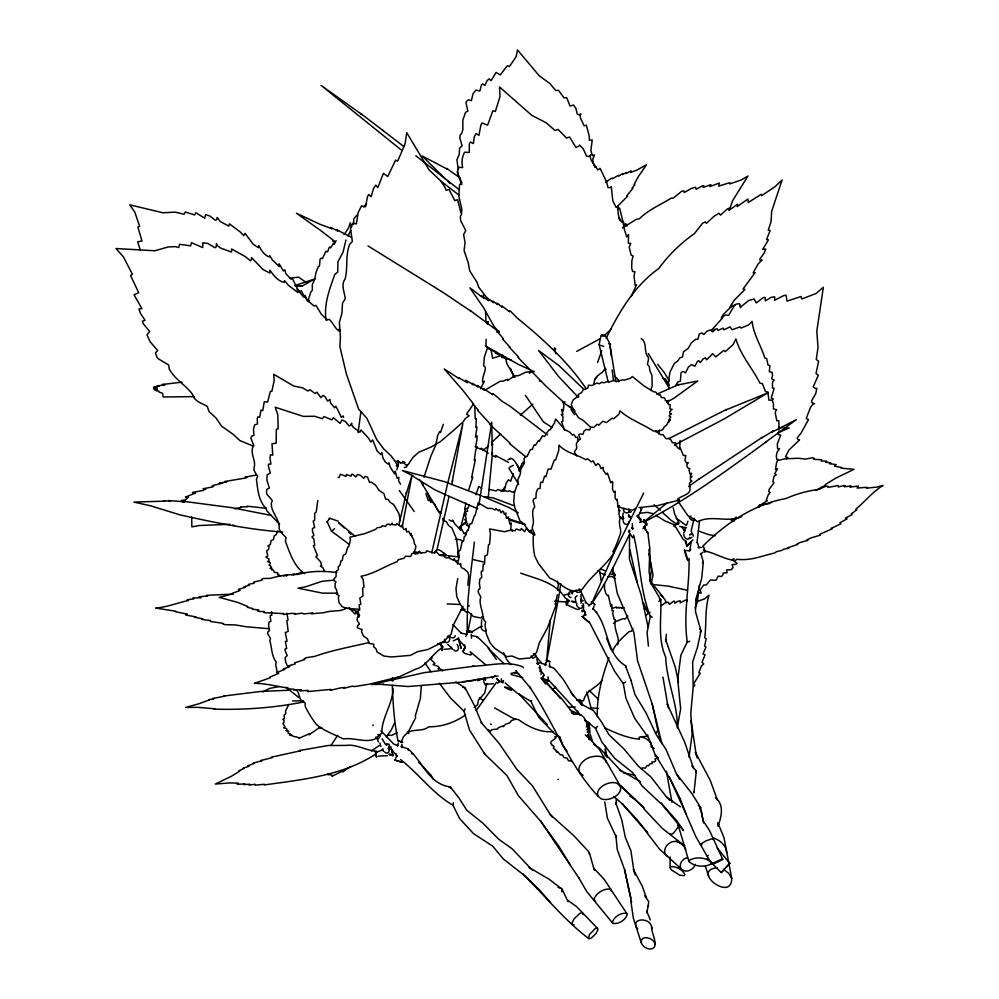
<?xml version="1.0" encoding="UTF-8"?>
<svg xmlns="http://www.w3.org/2000/svg" width="999" height="999" viewBox="0 0 999 999"><rect width="100%" height="100%" fill="white"/><g stroke="black" fill="none" stroke-linecap="round" stroke-linejoin="round"><path stroke-width="1.5" d="M670.129 867.731L670.991 866.545C676.373 866.408 682.517 869.617 684.914 874.512L684.065 875.698L679.695 875.161L671.253 869.817L670.129 867.731L670.142 856.955M629.507 535.302L629.432 559.215L641.046 594.48L648.151 627.285M689.06 558.404C689.685 586.338 683.004 614.235 687.312 642.107L689.735 641.308M384.478 751.872C389.235 756.68 390.721 747.04 388.923 744.093L386.288 744.779L387.2 744.38L385.214 744.03L382.105 738.81M618.693 381.73L618.556 379.932L614.622 376.261M399.538 521.953L406.481 492.495L406.368 493.281L412.038 475.224L402.135 527.172M605.257 755.893L605.357 748.676L607.042 757.542M503.533 680.594L502.909 682.929L501.161 678.908M685.164 528.334L685.239 530.382L683.616 533.004M349.001 544.243L331.343 531.031L327.123 521.615M461.513 633.428L452.884 624.612M477.697 637.737L477.397 636.825L471.578 635.451M560.364 737.262L554.807 733.94L538.523 717.032L530.556 700.661M670.217 833.753C672.077 836.675 676.673 828.583 678.371 826.822M360.826 412.088L358.117 432.567M376.798 752.347L376.486 751.123C366.508 750.873 356.006 743.805 346.466 745.416L329.533 745.529M540.834 821.415L518.444 795.753L506.943 775.561L484.802 754.108L469.493 730.019L464.023 711.276L465.134 708.753M465.409 689.547L464.96 687.724L455.781 682.005M589.348 854.12L588.773 851.785L573.95 835.826L550.349 814.672L552.322 817.095M594.293 870.141L589.398 852.759M611.263 891.37L610.764 889.297C604.095 887.849 595.354 893.368 593.856 900.037L595.516 901.36M695.978 599.138L695.479 611.675L700.998 630.943L697.464 647.327L692.619 661.95L693.219 686.663L690.784 713.473L692.107 734.452L689.023 757.205M458.017 172.028L457.867 174.95L461.85 184.503M490.072 348.614L488.661 348.688L496.903 352.884L495.304 353.122L495.979 353.484L504.757 357.105L501.635 357.305L511.201 359.927M457.879 556.555L457.942 549.562L456.443 538.673L451.898 527.959L448.514 525.424L446.241 521.466L443.768 521.116L443.319 518.506M488.174 498.301L492.482 452.722L491.995 454.832L492.544 443.781L492.17 445.517L491.733 422.152L478.921 505.082M693.468 521.316L691.146 530.968L692.282 533.653M353.484 224.45L353.846 218.769L356.943 215.097M392.207 680.931L392.42 677.559M510.826 529.32L511.138 522.939L509.965 524.175L508.329 517.02L507.455 518.281L505.731 515.384L505.869 512.962L504.333 514.485L503.633 511.875L502.547 510.976L501.161 512.937L499.575 509.552L498.476 510.764L496.003 508.766L494.892 509.989L492.295 508.466L487.699 508.404L478.146 502.759L475.224 515.297L474.4 515.571L471.703 523.601L469.917 523.876L468.069 530.494L467.207 530.269L465.634 535.651L464.21 536.775L463.686 540.809L462.05 541.845L460.464 549.55L458.454 552.035L459.278 556.793L457.417 563.911M512.375 531.181L512.437 530.307L512.025 530.919M616.42 798.601L615.996 804.145L615.846 802.959L621.615 819.405L625.337 837.349L630.906 850.773L633.841 870.479M665.821 641.433L666.37 634.203M623.289 516.658L623.601 518.768L622.652 516.083L623.301 513.049M288.773 704.507L285.452 711.201L285.864 713.748L284.116 715.122L284.453 717.944L282.804 719.592L283.928 719.829L284.041 722.464L282.929 723.338L284.915 726.598L283.629 727.834L286.538 728.546L286.975 729.894L285.914 730.719L288.574 731.193L287.924 732.879L290.597 734.215L289.41 734.902C292.957 733.828 289.51 736.787 292.158 735.264C293.631 737.512 296.591 736.288 297.615 737.362L299.375 737.874L298.801 738.386L309.865 733.516L309.066 734.789L320.03 727.185M557.579 590.172C558.566 583.241 558.753 585.227 557.267 581.068M700.774 553.496L703.346 561.863L701.71 578.146L695.866 599.575M697.002 542.807L699.575 520.529M421.303 685.814L420.392 698.326L415.347 715.846L415.596 717.856L408.404 731.668L403.384 736.85L401.099 742.344M691.882 765.833L696.303 771.116L693.943 792.969L694.055 791.932M688.96 861.513L689.073 860.514C695.404 856.368 706.231 857.292 711.663 862.574L711.563 863.573C705.232 867.719 694.392 866.795 688.96 861.513L677.759 823.626M696.153 772.439L696.303 771.116M481.381 624.625L481.68 619.917M585.302 721.203L585.426 720.117M699.3 585.414L697.352 602.285L695.054 608.054M474.338 542.095C471.078 572.34 466.083 602.784 467.445 633.216L467.257 631.593A4.933 1.461 16.7 0 1 466.695 630.569L468.356 630.169L471.64 631.555A4.933 1.461 16.7 0 1 472.215 632.592L467.782 631.967L471.491 613.998M550.337 619.855L546.465 662.499L559.29 593.643M649.874 581.53L651.336 570.454L648.9 549.375M379.895 743.069L380.881 746.528M601.748 350.562L597.602 362.5M559.502 592.27L560.801 583.803M689.735 551.048L691.071 542.507M680.132 440.472L679.632 449.138M487.724 324.475L488.224 321.591L486.8 323.351M399.525 521.953L398.876 525.112M677.534 726.198L680.656 708.828L677.734 679.57L680.856 655.219L687.449 641.595M422.515 485.352L423.002 482.642M611.513 328.958L604.745 335.077C597.827 333.803 604.258 338.074 605.069 335.289M576.086 589.909C575.511 594.929 584.278 591.52 578.995 588.96M581.406 601.635L580.918 594.617M637.837 516.783L636.813 515.896M647.739 533.116L644.005 526.398M652.197 617.357L650.399 615.784L647.077 632.629L648.438 646.153M585.551 612.1L585.102 614.435L583.528 615.784M779.008 430.831L778.233 434.59L780.719 435.114L777.309 443.981L777.584 448.826L779.507 448.676L777.047 452.272L776.273 456.243L776.897 459.403L778.184 459.565L776.573 462.612L775.499 469.58L777.497 468.818L774.662 473.813L776.31 474.725L774.075 476.261L772.839 481.63L773.95 482.854L769.255 489.16L768.681 491.608L770.192 492.47L768.169 494.992L766.158 500.574L767.257 500.699L758.353 506.443L758.94 507.305M431.718 552.872L447.627 483.416L462.887 423.551L451.673 484.677M557.38 594.655L555.207 604.432L556.58 603.733L547.514 627.772L539.435 642.682L536.488 652.634L530.144 657.966L519.13 659.04L511.875 655.968L506.893 656.668L494.642 648.139L489.947 642.707L486.301 633.803L485.014 625.049L485.626 622.065L482.892 618.556C483.603 611.276 478.296 604.283 480.781 597.04L478.134 591.982L478.596 589.722L480.107 588.411L479.333 583.129L479.857 579.12L481.78 577.335L481.206 572.589L481.506 571.166L482.829 570.791L483.279 564.123L484.54 564.048L484.977 555.894L487.362 554.907L488.523 544.83L489.585 544.193L490.447 534.003L489.61 528.946L504.62 531.718L510.988 530.057L515.059 530.794L516.221 528.983L520.267 530.307L521.391 528.533L524.662 531.743L525.961 528.995L527.747 529.607L529.545 532.292L531.193 529.994L531.768 532.779L534.29 534.877M651.136 584.153L653.034 574.987L648.95 553.533M599.2 344.156L601.086 335.339M555.107 687.949L555.282 686.363M646.952 912.599L648.763 901.71L644.63 895.653M448.888 497.215L437.075 549.325M593.156 609.527L593.881 606.356M345.916 240.022L343.119 251.998L337.962 261.713L337.712 271.928L334.765 274.563C329.508 289.161 323.726 304.258 326.024 320.192M629.008 521.503C628.895 526.398 622.976 524.662 623.151 520.604M718.056 826.223C721.253 816.845 724.675 805.069 715.471 797.864M317.832 500.412L316.208 512.1L314.697 513.249L314.685 520.067L313.199 521.178L314.66 527.447L312.475 528.483L312.487 531.505L313.923 535.289L311.963 537.025L313.736 538.923L314.772 545.042L313.386 545.679L317.457 555.469L315.921 556.718L320.579 561.888L321.678 565.471L320.329 566.046L322.939 567.757L324.65 571.59M393.007 688.835C392.545 704.545 381.668 717.682 381.755 733.141L374.825 739.148C364.173 742.981 354.033 737.287 343.444 738.935C334.253 734.427 324.812 731.256 316.833 724.912C312.05 719.005 308.441 713.074 305.182 706.318L305.145 703.109L300.487 699.5L298.064 692.182L296.291 689.697M586.338 726.935L588.636 722.277M407.505 464.572L407.23 465.659A3.422 2.672 84.3 0 1 405.257 467.445L404.358 467.42M566.57 601.073C564.885 609.889 569.855 602.459 566.957 600.212M703.346 561.863L702.522 562.999M465.909 502.984L464.747 509.44L465.347 509.178L460.227 529.782M580.931 603.259L581.505 601.098L580.756 599.475L582.23 600.586L581.168 600.461M295.754 574.437L302.56 572.077M455.282 635.664C454.857 639.16 450.162 638.086 449.213 635.451M452.647 480.457L452.322 481.418M617.569 644.73C620.529 637.237 612.999 629.795 615.396 619.855L614.173 619.33L612.699 613.473L613.461 610.726L612.037 610.801L611.725 604.395L610.789 606.268L608.279 595.129L607.392 595.716L605.681 593.044L604.495 588.798L604.532 583.953L603.384 585.202M576.76 603.334L576.61 604.657A10.002 5.919 2.8 0 0 577.784 606.917C578.858 608.728 582.817 609.178 582.33 606.281A10.002 5.919 2.8 0 0 582.105 605.506M561.8 891.895L561.763 888.586L557.979 887.349M468.968 504.832L468.331 507.917L466.783 508.279L467.632 511.263L465.409 511.525L466.196 514.747L464.123 515.347L465.684 516.383L466.146 519.255L464.722 519.418L467.819 524.25L466.196 524.662L469.105 526.698M491.645 676.885L492.332 678.046L495.017 675.649M658.491 433.778L659.627 429.982M486.413 630.169C485.014 633.254 478.983 628.021 482.017 626.336M686.912 524.4L687.911 521.216M396.778 469.767L398.389 464.585L397.764 460.676M467.969 585.314C467.52 580.107 471.078 572.614 465.334 570.229C464.935 567.657 460.015 569.88 460.726 563.598L459.54 564.385L456.955 562.574L457.005 560.451L455.781 561.75L454.07 558.628L453.671 560.439L450.087 558.553L449.001 556.755L448.351 557.829L446.253 557.929L444.28 556.718L443.231 554.12L442.507 555.781L439.572 555.344L435.876 551.198L434.515 553.246L426.685 550.824L425.899 552.559L420.754 552.772L419.393 551.186L417.545 553.821L414.498 553.046L411.875 553.733L410.601 556.455L405.382 556.231L404.17 558.179L398.226 559.765L396.978 561.763C384.865 566.146 374.076 573.863 360.989 576.261L363.161 579.295L363.961 587L362.6 588.111L362.974 595.916L359.827 598.089L360.826 604.095L359.078 604.932L359.777 609.902L357.992 610.988L357.854 612.175L359.603 615.147L357.255 617.607L357.33 620.754L359.453 623.988L357.592 625.836L357.392 627.722L362.1 629.632L361.476 631.668L363.424 635.951L367.482 638.836L369.318 643.456L373.838 644.23L373.564 646.703L375.986 648.788L377.11 652.06L383.978 656.068L391.608 656.967L410.464 655.356L417.282 651.773L428.047 649.425L443.269 641.833L451.086 634.153L453.246 625.312L463.012 606.256M423.988 477.222L430.869 456.143L435.739 445.167L437.687 435.452L439.61 431.655L440.459 432.629L443.319 424.3M468.793 489.697L472.714 477.222L471.603 477.447L475.362 459.577L474.313 460.464L475.499 451.136L476.985 446.466L475.924 447.327L475.574 446.578L476.923 439.835L477.11 435.851L475.487 437.162L476.998 427.135L475.924 427.485L476.323 418.531L475.224 418.868L474.687 405.469M414.285 553.384C413.224 551.535 417.907 546.503 414.922 544.467C413.561 542.994 414.66 539.123 411.925 537.075C413.499 533.866 410.189 537.824 411.263 533.441L410.527 534.902L408.691 531.268L406.705 531.93L405.906 528.384L405.02 529.682L403.359 528.971L402.235 525.074L400.861 526.623L396.765 523.676L395.816 525.037L392.632 524.6L392.245 523.114L390.409 525.099L388.761 524.088L386.975 524.35L385.464 526.485L382.367 525.674L381.094 527.16L377.048 527.784L375.749 529.308L365.035 533.553L349.937 537.175L350.424 539.972L348.801 546.515L347.677 547.277L345.766 553.858L343.269 555.294L342.232 560.451L340.934 560.938L340.01 565.172L338.211 566.845L338.461 569.542L336.363 571.328L335.964 576.923L334.328 578.246L333.678 580.481L336.026 581.955L335.09 583.578L335.102 587.4L336.775 590.284L336.626 594.38L339.161 595.554L338.311 597.589L338.998 602.497L342.083 606.655L346.466 608.304L358.341 609.19M475.911 494.755L478.721 486.538L481.643 488.274M518.918 470.904L522.027 463.573L523.089 462.262L524.188 463.486M483.928 678.883C482.642 680.656 486.101 688.423 486.276 683.503M397.302 746.141L398.376 743.069M486.913 683.478L484.677 693.106L478.459 700.124L477.534 704.782L474.175 707.417M685.714 540.484L686.788 546.153L692.956 539.797M650.849 389.598L652.185 385.926L651.897 375.199L649.924 370.916L649.325 366.508L647.402 364.41L648.588 359.128L648.051 356.868C643.868 352.247 646.84 344.98 642.956 339.96L641.208 338.649M623.975 508.216C621.328 513.561 631.568 515.084 628.821 508.966M622.639 516.583L622.389 519.33M465.896 636.45L467.145 633.104M608.94 657.829C602.072 676.773 596.69 696.428 597.327 716.67M591.483 603.983L614.16 552.547L643.693 493.019M695.179 864.297C693.793 869.879 685.726 873.526 681.355 869.055L659.602 849.187L646.028 831.555M463.324 650.936L464.735 647.315M544.954 665.209L546.116 662.287M729.495 209.665L732.604 200.699L747.976 176.011L741.246 179.957L729.707 183.966L729.794 182.655L718.631 186.151L719.355 182.992L709.914 186.588L710.851 184.678L703.209 187.487L703.808 185.627L702.347 185.926L696.178 189.31L695.579 187.263L691.183 188.561L684.228 192.545L683.878 190.884L681.53 191.346L673.338 198.114L671.278 198.089C660.451 204.845 648.488 209.778 639.41 218.769L636.326 219.368L622.439 227.859M457.767 578.471L455.994 588.286L456.743 596.44L459.902 603.671L465.472 611.738L468.943 612.275L473.226 616.42L480.844 618.019L483.591 616.87M667.644 402.859L668.718 400.299M612.3 651.573C615.846 643.294 622.777 637.437 629.22 631.505L631.643 631.156L632.929 628.721M308.192 300.025L310.901 291.933L312.362 290.284L312.3 284.74L314.76 279.096L315.971 272.402L318.231 266.895L319.48 265.984L320.055 259.34L321.166 258.079L322.452 258.654L325.886 251.236L327.585 251.86L329.108 247.615L329.807 246.828L330.644 247.914L333.429 243.244L334.116 244.493L336.089 240.597M395.554 758.503L396.541 756.405L396.216 753.845M453.434 802.684L452.797 804.919L459.59 818.543L473.514 833.628L492.682 846.153L503.396 859.053L523.026 874.4M394.443 723.189L391.421 729.707L386.363 737.025M641.995 508.528L637.824 517.182M347.952 235.951L350.661 230.519M612.1 569.605L629.894 533.666M464.036 649.762L465.134 647.589M463.823 650.037L464.985 648.064L464.61 644.917M542.832 677.272L543.881 675.262M564.922 401.673L564.348 402.772L563.111 402.185L563.886 405.319L563.224 411.051L561.563 409.403L562.999 414.647L561.251 414.423L562.949 416.758L562.824 421.416L561.5 421.715L564.41 430.107M542.794 677.122L543.843 675.149M330.869 745.504L337.724 735.314M390.946 746.902L393.019 755.906L391.508 749.799M480.569 388.711L484.34 381.293L482.942 382.48C480.819 377.684 488.536 367.407 483.641 365.734L484.365 357.13L487.612 347.49L485.989 346.216L486.126 339.235M606.131 338.324C619.005 312.113 634.527 285.639 658.653 268.631C668.418 255.257 680.981 242.932 694.48 233.566L702.459 223.301L705.294 221.853L706.368 223.389L713.823 216.458L718.98 213.287L720.529 215.11L727.16 209.116L728.945 208.204L728.87 210.327L737.637 204.283L737.162 206.606L747.939 199.013L748.201 202.522L761.238 194.305L761.613 195.667L774.924 186.788L782.092 179.982L771.665 211.338L771.053 221.703L768.243 230.195L770.154 230.519L766.558 239.585L768.456 239.872L762.674 249.4L765.783 249.026L764.16 253.059L759.74 259.253L760.064 260.252L762.1 259.99L758.104 263.961L753.109 272.939L755.107 272.665L743.056 288.986L744.967 289.423L734.415 300.037L730.656 305.694L732.604 305.382L723.288 314.46L721.266 318.119L722.352 318.219L711.513 330.132L714.035 329.096L712.162 330.819M612.062 569.73L603.521 585.614L593.219 601.485M596.066 611.788L596.815 611.962M772.652 399.925L773.238 398.876L771.24 397.964L774.15 388.286L772.427 387.937L772.502 382.142L774.2 380.095L771.628 378.821L772.589 375.1L772.04 372.315L769.342 371.728L769.879 365.709L767.969 364.935L766.708 358.653L764.759 357.842C761.026 345.592 753.521 334.665 752.11 321.378L748.9 324.787L741.046 328.097L739.997 326.898L732.067 329.757L730.032 326.86L723.888 329.857L723.139 328.122L718.069 330.469L717.057 328.771L715.871 328.996L712.749 331.918L710.389 330.007L707.192 331.056L703.796 334.49L702.022 332.954L699.325 333.916L697.926 339.273L695.891 339.185L691.433 342.744L688.286 348.264L683.491 351.798L682.454 357.192L679.957 357.654L677.709 361.051L674.313 363.361L669.867 372.427L668.518 381.406L668.855 388.873M501.785 491.321L504.62 487.337M277.984 530.831L275.861 534.989L274.013 536.026L273.564 539.497L271.016 540.646L270.392 544.443L267.857 545.978L269.081 546.715L268.519 549.363L266.646 550.911L267.782 555.894L265.821 557.03L268.981 559.04L268.993 560.963L267.457 561.638L269.593 562.05L270.404 563.249L269.031 565.209L270.467 565.746L271.666 567.944L270.042 568.406C274.6 568.344 269.43 570.879 273.127 569.905C274.987 572.04 272.702 572.664 276.698 572.514C280.17 573.026 275.05 575.199 278.746 574.675L280.457 576.361M631.293 296.416L636.538 284.777L635.202 285.364L634.053 276.411L634.815 271.603L632.529 271.466L631.668 267.744L631.868 260.677L633.166 255.981L631.106 255.095L629.208 246.953L630.831 243.344L628.346 243.244L628.521 234.515L626.685 236.925L623.588 226.736L623.551 221.491L621.965 222.165C617.869 217.607 617.557 211.588 618.306 205.831L616.183 207.355L612.837 200.961L611.263 186.613L610.002 187.675L608.079 187.6L606.618 181.98L600.087 168.344L597.827 169.892L591.258 160.389L590.034 156.231L590.734 154.995L588.411 156.543L586.5 156.081L583.266 148.876L579.482 145.03L578.771 146.304L575.899 147.39L569.567 136.988L566.633 138.074L558.054 129.458L555.032 130.532L546.278 122.84L531.818 115.372L499.537 86.963L500.012 96.428L495.367 111.463L492.857 110.789L487.612 125.187L482.105 122.977L480.869 125.15L478.933 135.414L476.136 133.516L474.288 136.788L473.376 143.544L470.342 142.045L469.318 143.856L469.318 152.435L464.572 152.235C461.863 157.005 461.501 162.375 462.649 167.62L458.978 167.295L457.18 172.178L461.813 182.58L459.528 184.94L458.828 196.191L461.775 209.003L461.513 214.298L460.327 216.408L460.664 220.629L465.759 230.644L463.598 234.465L465.072 242.732L464.085 250.649L468.294 262.912L469.717 270.816L477.11 282.48L478.571 287.025L488.986 300.524M647.764 734.939L647.777 736.138L639.098 737.212L639.535 739.16C628.021 738.373 615.746 733.091 605.019 727.996M641.358 768.98L642.32 767.894L645.579 768.094L646.94 765.596L648.626 765.846L649.837 763.81L652.172 763.598L651.835 761.95L654.582 761.812L655.644 760.639L655.107 758.79L658.079 758.079M675.611 385.564L678.009 381.793L680.294 381.218L681.118 372.502L683.141 371.391L685.539 372.839L688.386 367.095L691.658 364.598L694.817 366.346L697.489 361.376L698.763 360.676L700.349 362.6L703.084 358.991L705.369 357.742L706.68 359.802L712.712 353.696L715.771 356.868L723.838 350.349L725.336 351.598L733.191 344.505L735.826 338.848C740.771 355.544 752.459 368.231 759.977 383.241L762.362 383.653L765.509 391.596L767.844 391.995L768.905 400.199L772.077 400.075L773.451 403.596L773.401 408.891L776.623 409.715L775.761 410.189L775.299 413.024L776.797 420.791L778.82 420.679L778.983 429.383M473.626 403.846L466.533 414.148L469.143 415.796L465.309 418.456L463.211 421.74L452.422 431.381L440.459 441.546L431.643 446.79L418.756 452.272L413.012 457.317L408.154 464.647L405.032 464.735M496.515 682.329L476.111 710.614M373.251 724.949L372.777 725.574M647.664 906.855L648.651 905.406M541.021 674.375L541.183 670.566L539.735 665.684M539.885 671.515L540.347 669.655L538.998 667.494M466.558 521.053L464.71 523.901L464.485 522.814L462.512 525.449L461.738 524.825L460.489 527.484L459.652 526.585M520.267 470.991C518.768 468.743 513.686 455.956 509.865 458.941M585.901 602.335L585.127 602.946M625.686 666.683L625.923 666.008C604.495 653.458 609.465 624.125 592.782 608.528M679.545 779.32L676.448 773.925L692.045 793.743L700.586 807.454L699.4 809.028M713.024 839.522L713.386 839.048A16.434 1.773 -25.2 0 0 711.862 838.798L705.731 840.983L700.411 844.392A16.434 1.773 -25.2 0 0 701.935 844.642M286.551 575.998L287.15 575.237L283.429 575.923M513.349 473.538L510.639 481.218L508.391 479.707L506.118 483.404L504.195 490.971L502.485 489.672L501.073 491.433M642.969 528.658L645.104 525.986M686.226 543.868L685.202 540.971L683.054 539.16L676.073 527.559L674.1 526.098L677.509 522.639M601.947 680.444C596.503 687.986 585.501 690.534 583.641 700.599L579.52 701.148M693.943 686.4L694.917 685.239L693.506 684.065L700.212 673.214L698.825 672.689L701.36 666.071L703.733 663.86L701.985 662.212L705.107 654.82L702.959 653.945L705.981 647.115L704.62 646.091L706.143 638.836L704.757 637.762C706.568 623.663 704.732 609.253 708.953 595.192L704.645 598.863L697.24 601.448M398.027 740.734L399.225 741.508M363.786 206.918L366.546 203.771M293.918 574.912L294.493 574.25L291.583 574.775M661.563 605.556L664.797 603.071L668.081 602.085L669.38 604.432L673.401 601.323L674.55 601.161L674.737 603.159L678.171 601.148L680.257 600.849L680.182 602.884L685.564 600.087L686.95 599.887L687.387 601.348M588.873 606.006L590.821 603.846M334.565 528.671L331.581 531.206M627.784 616.071L625.049 619.068L623.014 618.681L615.908 621.528L613.523 623.501M446.191 555.481C444.068 553.646 438.636 547.215 436.026 550.686M593.169 710.214L601.548 722.015L608.965 734.702L623.776 748.763L638.373 766.196L650.948 776.985L666.42 796.915M707.205 858.678L721.266 872.577L724.774 868.768M717.145 847.964L729.832 863.336L726.323 867.132M435.015 551.76L434.59 552.222L436.213 550.461M597.564 726.323L595.629 728.396M707.304 856.343L708.279 855.294M540.884 663.086L546.453 664.959M593.006 710.389L580.869 703.908L570.953 692.707M721.315 872.514L729.832 863.336M623.638 225.587L625.711 223.451L626.947 226.161M575.012 590.696L571.665 592.819M693.343 536.101L692.594 533.878M690.134 542.644L690.933 541.82M689.597 543.319L687.037 545.916M676.635 523.451L674.163 526.036M691.995 537.3L689.597 538.611M736.213 517.082L732.916 520.304L734.452 520.679L732.667 521.378M658.378 729.932L655.444 733.316M329.046 518.843L329.82 518.281L338.162 521.153M379.383 745.466L371.341 750.961M583.591 616.008L584.627 614.71L585.776 614.847L583.678 609.577M786.313 458.803L787.774 457.492L785.514 456.705L788.935 450.025L799.562 439.897L798.101 439.523L797.19 437.912L800.948 433.254L808.541 419.518L806.193 418.631L810.489 407.405L813.186 403.846L814.522 403.658L812.137 402.709L811.55 400.874L815.684 393.781L816.857 388.336L815.496 388.524L813.211 386.863L818.331 375.274L816.021 373.539L818.606 361.238L816.245 359.44L818.019 347.54L816.795 331.144L823.363 287.275L816.058 293.506L801.797 298.976L801.086 296.516L787.037 301.086L786.063 295.229L783.716 295.567L774.6 300.312L774.725 296.853L771.203 297.365L765.371 300.786L765.059 297.377L763.099 297.665L756.293 302.947L754.095 298.951L748.513 300.624L740.908 306.868L739.335 303.659L736.213 304.108L734.565 305.207L728.596 315.409L725.586 314.997L722.102 317.382M576.71 351.398L600.387 338.599M520.342 415.122L532.817 404.17M491.471 442.744L500.699 433.878M631.468 511.8L628.508 512.437M698.763 479.233L688.561 486.588M667.17 502.747L643.581 522.265C686.713 500.287 728.084 469.48 765.883 442.145L765.147 442.482L796.465 419.58L771.365 432.467L773.238 430.956L761.126 438.274L762.349 437.287L698.626 479.37M465.571 714.872C454.982 722.452 441.82 726.997 428.783 726.773C422.602 731.88 414.36 728.696 407.542 732.517M690.809 549.338L688.86 550.824L686.4 550.474M608.204 576.598L607.604 577.047L611.663 576.423L615.309 578.546M482.517 450.537L488.324 446.278M531.868 700.686L530.769 701.323L517.032 692.994L505.169 682.891M484.527 390.359L500.324 381.206L503.009 381.181L507.205 379.333L507.567 380.519L514.485 375.924L518.618 375.612L525.486 372.29L529.695 371.728L529.395 373.151L532.479 371.216M350.337 766.683L342.632 771.927L343.806 770.529L331.968 776.211L332.679 775.636L331.231 775.162C331.755 773.9 326.71 775.686 327.709 773.788M700.237 554.27L702.971 552.347M497.677 683.191L499.325 681.842M472.24 631.668L481.805 625.886M645.779 615.297L650.162 612.3M700.099 632.167L700.998 630.943L699.837 628.771M777.971 432.804L789.11 427.959L783.491 428.034M509.59 467.27L513.311 465.334M729.819 306.943L734.989 305.07M666.97 402.098L674.263 398.014L697.752 380.994L678.446 384.84L678.895 384.39L656.93 394.205M636.163 508.279L632.542 510.114L630.044 509.902L621.84 508.079L618.706 506.268M617.607 209.266L619.642 208.092L624 226.286M302.21 285.989L315.097 278.783L295.067 285.539L302.21 285.989L294.742 285.527M640.908 509.727L640.746 508.728M587.1 732.13L589.073 731.393M625.511 681.992L623.314 683.541L625.961 698.313L634.677 718.306L648.801 738.199L655.107 754.582L668.955 777.197M386.138 744.867L387.4 744.193M668.581 438.761L726.535 409.428L725.724 409.99L767.819 392.882L724.737 418.606L674.4 445.129M377.135 751.847L382.23 750.174M447.177 603.896L460.015 604.482M496.578 331.98L498.863 330.994M514.36 491.358L512.499 492.282L509.69 490.796L507.942 491.496L503.521 490.272L503.009 491.121L497.639 489.547L496.128 490.959L489.26 489.435M458.429 638.523L453.221 640.883M397.24 732.717L391.683 735.364L387.749 735.177M346.69 608.104C339.41 612.412 332.567 609.752 323.988 612.699L311.538 613.773L312.774 613.074L303.846 613.886L301.748 613.174L294.63 614.21L295.342 613.536L291.508 613.374L283.291 614.46L283.629 613.586L264.011 612.687L264.335 611.538L260.04 611.488L257.605 610.951L258.691 609.84L252.372 609.353L252.784 608.528L247.327 607.317L247.727 606.468L237.55 602.347L219.268 597.365L232.817 593.831L232.268 593.294L240.035 590.534L238.399 589.41L245.205 587.362L243.943 586.875L249.413 585.164L248.351 584.577L249.313 584.14L254.146 583.266L253.709 582.13L262.262 580.082L261.825 579.208L263.349 578.508L270.654 578.334C279.345 575.674 288.911 574.35 298.077 574.375C310.502 570.779 323.951 570.854 336.775 572.514M557.617 735.726L554.745 736.987C559.765 737.761 546.478 741.608 552.01 744.542C550.961 746.241 554.994 744.829 553.871 747.477L553.296 748.426L555.931 750.012C553.946 751.473 557.917 749.949 556.805 752.372L557.767 751.835L560.164 754.67L562.749 755.119L563.798 757.479L567.132 758.191L568.593 760.888L570.392 760.576L571.453 761.6M734.028 558.716L731.955 559.627L737.137 563.361L735.726 564.41L732.105 564.547L733.016 567.694L731.206 569.68L726.56 569.917L727.122 572.714L723.164 573.076L722.714 575.337L721.116 576.523L718.256 576.086L715.958 580.332L710.426 579.982L706.218 585.002L703.721 584.952L700.149 590.134L701.223 593.181L698.189 592.544M656.243 755.344L655.019 755.881L658.091 757.704M182.929 502.26L185.315 501.223L181.331 500.549L185.389 499.75L188.424 497.265L185.502 497.027L195.554 493.019L192.407 492.532L203.097 490.397L205.919 488.923L203.109 488.711L212.687 486.925L213.911 485.914L212.188 485.701L222.64 483.116L219.318 483.066L226.636 481.98L224.9 481.493L244.418 478.196L246.853 477.559L245.304 477.097L256.468 475.024M462.412 681.768C465.584 681.393 471.553 681.231 475.624 679.932M484.952 677.971L477.984 680.631L478.883 679.308L477.047 679.607M658.89 601.435L660.801 599.837L651.348 583.953L649.063 571.69L649.874 548.876L647.839 532.554L646.553 531.431M537.05 663.573L539.435 662.936M515.459 719.243L511.426 720.579L509.777 722.801L505.344 724.375L503.271 726.71L502.572 726.011L498.476 727.634L497.452 729.045L491.87 729.632L490.322 731.418L488.399 729.657M771.565 502.41L769.218 503.159M569.929 593.893L564.485 594.967M461.138 633.154L467.22 634.427M476.773 637.037L477.397 636.825M586.813 729.745L588.911 726.922L589.535 722.652M687.449 857.629C682.654 858.541 678.034 864.497 681.355 869.055M502.697 355.07L492.632 358.266L490.934 349.5M234.515 508.803L241.221 507.392L240.759 506.943L247.477 506.793L247.003 506.181L265.846 508.241L266.87 510.889L279.595 524.213M815.846 489.997L820.391 488.623L820.079 487.824L825.549 485.452L825.236 484.627L835.626 478.221L854.058 469.305L841.108 468.194L841.707 467.507L834.365 466.083L836.076 464.56L829.595 463.711L830.893 462.937L825.686 462.187L826.785 461.363L825.886 461.076L821.228 461.088L821.765 459.79L813.573 459.278L814.085 458.266L812.662 457.817L805.506 459.078L798.376 458.266L784.914 458.816L778.995 460.227L777.122 459.64M552.347 688.91L555.731 687.886M537.599 663.623L538.586 663.336L537.1 662.924L538.336 664.372L536.775 659.04M639.597 522.427L642.694 521.54M408.903 733.091L408.266 733.516M262.749 691.882L269.817 688.386L278.971 686.575M450.162 648.826L443.893 649.325M493.406 683.728L487.512 684.115M498.014 675.986L461.663 682.167L407.967 686.513L382.754 684.527L383.579 684.24L371.616 684.527L424.25 672.639L473.688 666.283L472.777 666.158C490.022 665.834 506.468 660.389 522.727 666.808L523.264 667.757M631.793 528.334L632.954 528.434M639.01 507.579L657.542 505.606L679.557 500.037L677.422 499.35C682.042 495.217 691.52 494.517 689.834 487.987C691.658 486.301 686.575 483.953 691.97 481.006L690.621 480.507L690.371 477.572L692.007 476.523L690.272 476.248L691.57 473.326L689.947 473.951L689.123 470.217L689.809 468.444L688.586 468.519L687.2 466.945L686.887 464.797L688.199 462.649L686.488 462.962L684.977 460.477L685.801 455.482L683.403 455.507L680.331 448.226L678.521 448.526L675.149 444.68L675.499 442.807L672.352 442.757L671.028 440.01L668.868 438.349L666.008 438.786L662.924 434.652L660.689 434.727L655.769 430.981L653.471 431.044C642.569 424.001 629.982 419.705 619.992 410.889L619.055 414.123L613.723 418.731L612.037 418.256L606.356 422.589L602.747 421.303L598.826 425.174L597.102 424.263L593.781 427.372L590.859 427.072L589.697 429.957L586.363 429.42L584.028 431.106L582.917 434.415L580.357 433.941L578.796 434.765L580.307 439.373L578.371 439.947L576.348 443.656L576.71 448.264L574.35 452.072L576.598 455.956M655.918 431.93L655.806 431.481C659.989 430.182 662.849 431.156 663.548 428.072C663.935 426.348 667.707 425.412 667.856 422.265C671.415 421.853 666.221 421.391 670.441 420.005L668.831 420.167L670.741 417.045L669.068 415.909L671.503 413.598L669.929 413.574L669.555 412L672.102 409.278L670.054 409.003L670.117 404.558L668.468 404.508L667.007 401.948L667.994 400.936L665.322 400.549L665.209 398.838L663.985 397.652L661.375 397.565L660.264 394.88L658.329 394.667L655.506 391.983L653.533 391.758L643.955 385.914L632.379 376.523L630.381 378.234L624.125 380.219L622.864 379.757L616.42 381.543L613.811 380.394L609.028 382.13L607.892 381.406L603.908 382.779L601.523 382.28L599.462 383.766L596.815 383.079L592.032 385.502L588.374 385.214L587.961 387.987L583.004 389.947L581.605 392.595L578.184 394.468L578.683 396.915L576.535 397.277L572.939 400.174L571.303 404.458L573.364 410.04L578.521 417.719L583.229 420.429L590.446 427.097M510.889 673.513L516.346 672.252M624.238 607.717L621.64 608.428L621.84 607.579L619.23 608.066L618.793 607.18L616.77 608.141L616.408 607.042L612.587 608.316L611.513 607.404M605.406 182.567L610.926 178.571L612.175 178.122L612.35 178.784L618.443 175.3L618.756 176.111L622.052 173.988L622.839 173.701L622.502 174.563L626.61 172.527L626.098 173.451L631.156 170.879L630.744 172.315L636.663 170.167L646.465 164.773L638.111 176.985L634.128 184.465L634.79 184.678L632.155 188.187L632.817 188.386L626.81 195.829L627.572 196.241L616.52 207.405M568.443 707.142L575.287 707.055M302.647 702.122C273.614 708.016 242.195 710.039 214.023 709.103L214.698 708.778L198.014 707.342L185.602 707.454L199.013 703.733L209.49 699.899L208.866 699.637L213.923 698.801L212.65 698.501L224.638 696.203L223.801 696.016L260.627 691.458L289.548 690.209M448.701 786.837L450.287 786.862L459.153 798.263L466.783 810.289L482.729 823.039L498.713 839.222L512.237 848.9L532.579 870.479M319.218 728.096L321.74 727.672M368.781 642.594C350.624 646.915 332.292 650.124 314.71 656.405L306.081 657.729L304.283 658.666L304.82 659.452L294.742 662.837L295.279 663.898L289.573 665.534L288.449 666.121L289.722 666.533L283.279 669.093L284.79 669.38L276.773 672.477L278.733 673.338L269.605 677.297L270.267 677.759L254.308 683.391C265.934 683.204 276.873 686.663 288.174 687.974L287.712 688.885L294.205 689.235L293.743 690.122L301.211 689.61L299.962 690.883L307.929 690.409L307.58 691.595L330.806 689.41L330.432 690.334L340.122 687.974L344.68 687.524L343.843 688.311L352.235 686.163L354.732 686.55L369.917 684.065L398.301 677.072L397.664 677.584L415.859 669.055C426.498 666.683 432.967 652.459 442.994 647.377L442.482 645.666M444.255 642.457L440.134 642.594M594.492 167.083L595.941 166.883M741.82 516.57C727.547 523.101 711.226 514.497 697.777 521.728L687.799 515.546L678.259 501.573M507.992 459.665L510.751 458.229M289.822 278.184L298.664 277.16L306.094 282.405M552.822 731.655C540.484 732.717 528.396 726.81 518.643 719.705L513.948 718.793L494.58 707.904M337.787 593.181L322.627 593.156L297.977 588.174L305.444 586.838L322.277 581.268L334.528 580.094M539.185 380.994L540.634 380.869M577.072 595.666L575.174 597.502L575.911 602.797M387.462 755.719L378.084 756.118M229.845 524.275L199.3 525.536L191.845 526.848L191.683 516.982M462.337 609.552L464.997 609.378M597.814 571.191L599.6 570.279L601.173 580.706M182.055 382.13L162.425 384.49L165.035 384.727L156.88 386.026L159.303 386.151L153.546 387.237L156.868 387.55L153.671 388.499L157.442 388.711L154.271 389.573L156.793 389.785L156.206 390.771L158.779 390.984L158.916 391.958L162.675 393.394L163.137 396.978L194.443 396.64M303.684 700.823L292.582 700.936M460.901 609.79L463.424 609.702M717.407 867.656C690.072 870.591 731.892 902.709 731.718 878.346L724 837.736L717.869 822.789L718.219 825.361M579.133 609.39L576.985 609.427L568.331 605.382M268.868 628.671L246.466 626.81L235.264 624.899L225.412 624.687L222.977 624.063L223.052 623.326L210.452 621.478L210.377 620.516L203.409 619.705L201.885 619.318L202.959 618.831L194.668 617.307L196.066 616.907L185.802 615.072L187.325 614.135L175.374 611.688L175.799 611.226L155.669 608.054C167.058 607.155 177.422 602.847 188.349 600.524L187.325 599.787L193.906 598.801L192.882 598.089L201.024 597.727L198.926 596.765L207.842 595.966L206.468 595.342L233.104 594.105M704.12 550.911C714.76 552.584 724.637 559.902 735.801 560.439L736.413 559.29C751.598 560.864 760.701 556.143 774.962 552.909C776.323 550.474 782.429 551.348 783.291 549.4L789.123 548.039L787.449 547.877L797.639 544.443L797.127 544.08L799.612 542.644L807.904 540.334L806.805 539.947L810.951 537.912L820.479 535.114L819.692 534.315L832.267 528.808L831.156 528.371L840.846 523.838L839.972 522.739L847.09 518.843L845.391 518.156L852.11 514.572L851.285 513.861L856.717 509.89L855.893 509.165C865.084 501.473 872.552 491.92 883.004 485.452L876.697 487.125L866.495 488.161L866.857 487.3L857.067 488.061L858.353 486.038L849.937 487.112L851.111 485.964L844.317 486.75L845.216 485.601L843.955 485.589L838.248 486.975L838.211 485.514L827.871 487.425L827.959 486.276L825.961 486.251L817.856 489.597C807.055 490.909 795.953 494.105 785.926 498.551C754.083 504.195 725.599 523.389 703.059 545.916L703.259 547.002M759.24 505.007L769.442 503.596M411.6 753.596L412.624 753.783M690.996 516.096C685.401 517.519 697.115 524.288 694.168 518.119M640.072 513.249L647.202 512.362L653.633 513.761M698.076 547.44L701.435 547.477M571.403 712.699L573.876 714.31C588.498 711.95 587.774 730.232 589.198 739.76L588.661 737.737L585.277 734.864M576.748 700.411L580.057 699.487M462.574 687.262L464.96 687.724M778.533 427.547L782.18 427.734M580.731 600.324L583.254 600.661M338.087 477.472L339.123 477.522L340.347 474.163L346.054 476.423L346.391 474.475L351.074 476.198L351.636 474.25L352.684 474.3L355.806 476.923L357.48 474.55L360.352 475.199L363.798 478.321L365.035 476.423L367.482 477.047L369.568 482.492L371.266 482.092L375.624 485.189L379.208 490.559L383.866 493.568L385.639 499.125L387.824 499.238L390.297 502.485L393.544 504.433L398.826 513.349L400.349 520.529M282.767 532.08C248.064 529.445 213.262 522.352 179.87 514.835L150.687 505.844L133.916 502.085L164.723 501.136L163.824 500.649L170.492 501.311L168.719 500.574L184.478 501.76L183.304 501.298L232.205 507.729L271.079 515.397M590.584 707.816L598.039 708.466M611.051 574.188L614.135 574.5M554.632 601.111L566.196 602.035L569.705 600.986L565.122 597.839C554.994 581.967 536.75 579.12 520.704 573.126M533.503 653.808C539.285 654.557 532.317 661.4 531.218 655.968M653.184 584.59L667.794 586.063L687.549 590.272M663.186 378.559L665.409 378.833L668.855 385.114M584.627 614.71L585.776 614.847M441.283 512.787L437.862 510.689L434.652 504.208L430.207 500.237L428.209 500.524L425.924 493.406M414.098 551.873L421.64 552.922M603.808 346.328L599.425 345.03M571.915 601.248L575.474 601.835M625.461 665.933L630.993 680.381M437.612 643.631L440.634 644.093L440.884 644.967M439.485 554.632L459.415 557.055M398.613 740.759L402.734 742.307L401.049 742.107M468.456 605.644L469.43 605.844M715.059 535.801L708.453 534.565L698.264 530.894M679.632 526.373L686.5 527.834M623.239 772.776L635.376 775.361M631.618 527.697L632.28 527.847M509.577 520.129L524.9 524.55M265.946 508.016L265.235 507.842L265.846 508.241C258.454 500.399 257.742 489.46 256.431 479.408L257.605 476.423L254.283 470.904L253.958 468.194C256.468 461.413 250.524 454.657 252.585 447.577L253.871 445.529L250.849 438.324L251.736 436.051L253.946 435.464L253.496 429.095L254.658 424.887L257.48 424.001L257.243 418.344L257.804 416.92L259.653 417.257L261.014 410.04L262.737 410.689L264.273 401.785L267.62 402.06L270.342 391.421L271.853 391.333L274.201 380.394L273.639 374.25L293.731 386.039L302.56 387.862L308.017 391.046L309.79 389.685L315.147 393.519L316.87 392.17L320.954 397.664L323.027 395.342L325.387 397.065L327.522 401.123L330.02 399.488L330.494 402.947L334.69 407.792L335.989 406.293L341.308 417.282L343.181 415.934L343.594 417.42M396.166 465.821L397.927 466.521M472.827 559.49L483.304 561.95M511.238 674.55L522.627 677.572M502.21 682.117L498.576 681.143L496.79 678.421L498.464 680.606L500.811 681.505M389.26 754.67L391.371 755.232M499.175 332.08L470.054 310.377L470.754 311.064L442.969 292.395L367.969 245.916M675.786 525.387L664.81 520.841L656.006 515.434M447.327 636.326C454.033 638.573 444.955 647.302 444.555 639.273M451.935 648.201L447.689 644.343M445.641 179.196L422.177 155.969L447.427 169.218L446.703 168.381L459.353 177.472M582.917 603.558C584.59 604.845 582.679 615.596 581.768 610.476M483.791 618.643L481.83 616.67M514.16 672.564L518.593 673.85M628.483 515.959L630.893 516.658M389.56 754.557L392.969 755.556M542.807 678.583L543.606 678.821A4.983 0.687 21.5 0 1 546.441 679.869L548.988 681.306L546.977 680.931A4.983 0.687 21.5 0 1 544.143 679.894M558.366 779.295L557.892 779.507M524.837 524.325L505.993 517.744M380.894 730.769L393.831 744.155L398.039 745.541M400.836 746.465L407.854 748.763C422.727 761.063 428.546 784.252 450.287 786.862L450.636 788.311M599.687 572.677L605.394 574.812M402.684 461.488C409.852 464.123 399.15 463.349 397.614 460.839M547.939 661.313C554.807 663.523 543.631 658.129 546.803 660.814M608.603 343.656L610.289 344.455M571.628 601.386L574.05 602.297M349.513 608.279L357.692 611.75M389.173 753.945L391.346 754.807M713.111 837.861C719.655 839.959 726.31 845.254 726.66 852.597M475.299 446.89L480.994 449.3L481.281 448.214L488.274 453.209M676.298 840.808L684.752 845.641M477.697 508.841L447.627 495.579M482.579 496.278L509.165 507.592L518.269 512.849M252.772 445.891L239.96 440.609L233.179 434.353L221.616 426.161L216.121 418.106L209.041 411.563L207.28 406.431C202.035 403.196 194.068 401.411 192.582 394.48C185.839 384.915 174.675 379.545 169.193 368.818L168.619 364.947L158.229 358.778L156.806 356.843L155.469 352.934L157.68 350.499L150.1 341.708L147.003 334.84L149.675 331.506L143.157 323.589L142.32 321.141L145.08 320.279L140.434 313.349L138.923 308.953L141.87 308.629L134.091 294.78L138.711 292.732L130.569 275.524L132.417 274.288L123.464 256.93L115.996 248.526L154.845 250.774L168.244 246.94L175.262 246.628L178.771 247.527L179.558 244.28L190.684 245.866L191.433 242.682L202.722 247.577L202.847 242.745L207.78 243.481L214.997 247.727L216.371 246.741L216.421 243.581L216.995 245.255L220.816 248.177L231.543 252.073L231.581 248.963L245.442 256.706L250.499 260.826L251.573 259.453L251.436 257.53L263.199 269.63L269.842 273.039L269.817 270.055C273.564 275.299 277.572 280.856 284.203 282.43L284.54 280.632L288.549 285.452L297.952 292.557L297.103 288.973L303.646 297.165L305.045 295.404L306.918 299.95L314.136 306.056L315.909 305.344L321.366 314.223L327.347 320.13C330.232 315.921 335.065 330.12 339.348 330.994L339.198 328.983L340.334 331.156M449.15 519.88L452.122 521.391L452.622 520.054L454.87 524L460.739 530.069L460.626 527.297L464.248 533.978L465.522 532.754L465.646 533.716M345.055 607.667L346.266 608.166M626.785 913.448C621.091 912.199 613.648 916.92 612.35 922.601L612.824 923.338C618.518 924.574 625.973 919.867 627.26 914.185L604.07 879.22L593.843 868.306M232.954 525.012L234.278 525.586M483.066 700.199L479.308 698.001M549.025 666.121L554.195 668.431L563.124 679.183L573.763 696.303M600.973 568.993L604.82 570.716M481.331 495.766L444.755 481.743L402.372 470.529L412.887 475.861L412.262 475.811L434.478 489.622L446.391 495.067M492.607 455.719L495.829 457.08L495.354 455.419L508.553 462.425M570.317 710.127L581.018 715.209M644.355 608.753L645.754 609.44M328.833 745.391L299.463 750.549L300.949 750.686L271.441 757.18L272.128 757.654L260.889 760.501L261.875 760.763L253.209 763.124L254.208 763.411L247.615 765.821L249.113 766.27L243.107 768.156L243.831 768.581L238.961 770.716L239.685 771.153L231.318 776.31L215.334 784.053L230.045 782.904L238.436 783.204L237.275 784.327L244.767 783.915L243.719 784.552L249.775 784.265L248.963 784.902L250.075 784.939L255.182 784.29L255.195 785.127L264.41 784.277L264.323 784.939C302.435 779.607 342.857 775.699 376.011 753.895L375.849 753.271M413.311 552.922L415.596 554.058M572.976 408.653L566.133 404.607L545.854 386.014L518.156 357.555L518.656 357.155L509.265 347.153L510.027 347.215L502.759 339.248L503.309 338.624L497.939 332.255L499.1 332.317L494.043 326.398L483.628 307.829L469.867 287.849L481.893 296.915L481.568 296.004L488.648 300.612L487.587 298.289L493.706 302.635L492.782 301.136L497.714 304.583L496.99 303.184L497.889 303.671L502.085 307.217L502.01 305.919L509.552 311.8L509.415 310.726L510.851 311.513L516.895 317.769C542.432 338.549 567.457 361.064 586.163 388.711M654.233 748.538L650.911 746.815L652.01 746.003L650.836 744.467L651.111 742.919L647.09 739.26L641.358 736.5M534.415 371.74L518.456 364.448L485.214 345.829M513.461 505.544L493.319 497.927L484.415 496.715M398.688 741.146L398.027 740.771C394.18 722.552 393.044 703.945 392.32 685.364M686.4 525.599L676.211 518.144M640.371 781.705L619.442 769.667L621.79 771.54M555.781 348.813L554.283 347.952L555.869 353.584M529.033 867.494L549.013 879.132L560.926 888.323M462.974 541.271L460.939 540.072A14.785 9.553 -29.2 0 0 455.369 539.385M583.141 775.236C572.702 769.929 584.015 757.667 591.92 756.855A16.721 10.802 -29.2 0 1 601.798 757.017L605.594 760.251L606.206 762.524M589.06 690.384L598.501 699.35M629.919 796.278L635.177 799.412M594.13 604.745C597.976 606.318 588.686 598.95 592.057 603.034M351.536 237.337L336.488 229.62L337.837 231.006L330.569 227.385L331.93 228.783L320.005 224.288L296.441 213.262L320.254 230.195L334.166 240.934L332.655 240.759L334.865 242.47M574.088 409.89L573.339 409.265M723.538 869.455L728.783 873.376L731.718 878.346M659.415 598.626L660.801 599.837C661.513 619.255 657.504 638.548 665.684 657.105C666.533 681.405 677.772 703.546 677.372 727.971M552.197 427.572L543.356 421.853L525.449 395.379M525.998 457.08L509.852 443.856L510.352 443.431L489.572 424.175L490.447 424.238L477.684 410.389L478.246 410.065L472.614 403.883L473.176 403.534L462.962 390.434L444.243 368.968L459.24 378.721L458.728 377.747L467.432 382.704L465.871 380.207L473.439 384.877L472.165 383.266L478.259 386.975L477.222 385.477L478.309 386.001L483.603 389.81L483.316 388.424L492.744 394.742L492.42 393.594L494.155 394.43L501.96 401.173L510.264 406.406L547.415 434.89M593.456 744.105L599.812 748.301L619.455 769.205M574.999 410.876L568.493 406.118M680.369 806.842L666.383 796.952L669.667 800.224M567.669 900.186L576.523 906.58L597.514 928.383L597.864 929.769L596.053 933.516L591.308 938.036A12.812 3.422 -53 0 1 588.698 938.511C563.96 919.979 544.954 895.429 522.802 874.038L539.547 890.022L550.049 902.047M490.621 723.9L491.371 724.637M654.045 504.72L660.264 510.277M400.574 463.174L398.189 461.426L394.917 461.126L391.208 455.981L383.728 448.951L376.723 439.61L366.97 418.394L358.641 409.103L346.416 374.076L339.91 346.765L340.397 337.262L339.373 322.29L341.995 313.037L342.507 303.097L345.254 298.813C344.705 292.445 340.609 284.79 345.105 279.021C348.139 267.532 345.105 255.332 349.812 244.068L352.347 241.533L350.537 228.709L351.111 226.386L353.196 223.139L356.381 223.926L358.266 212.362L361.476 205.944L365.609 206.718L367.495 196.578L368.806 194.543L371.153 196.666L373.451 188.761L375.799 185.102L377.859 187.662L383.391 173.302L387.774 176.536L395.579 160.102L397.652 161.176L405.07 143.918L406.73 132.655L429.008 169.867L440.134 180.32L444.692 186.688L446.178 190.397L449.088 189.46L454.77 200.599L457.604 199.663L460.914 212.662M329.82 518.281L327.023 522.115M381.468 749.662L382.167 750.187M732.929 521.403L731.043 520.004L732.679 519.155L732.292 518.618M415.796 155.707L459.228 189.685M459.253 195.392L440.671 180.881M403.983 146.628L360.689 113.449L362.175 114.71L321.104 85.402L401.074 149.825M343.581 233.841L344.368 234.453L348.738 227.51L350.249 222.765L351.798 226.848M684.49 845.741L662.237 828.358L643.955 808.865M470.154 651.66L485.651 664.735M388.074 748.288L389.036 749.287M584.527 719.517L595.591 728.433L601.972 742.245L614.797 758.428L632.504 772.514L642.345 786.25L660.576 803.208M458.866 176.935L459.84 177.722M628.846 514.71L628.983 517.057L628.846 516.133L630.569 517.519M534.927 534.877C527.572 532.692 526.248 524.45 520.042 521.041L514.847 507.817L513.661 501.211L514.485 492.694L516.858 485.639L518.381 483.841L517.819 479.732L520.142 474.587L520.929 469.13L524.375 463.012L524.063 458.716L525.599 456.481L527.11 456.406L530.382 449.562L532.367 449.388L533.728 445.641L534.465 444.78L535.514 445.279L538.286 440.721L539.173 441.396L542.507 435.776L544.492 436.438L549.025 429.845L549.987 430.007L554.358 423.151L555.669 419.031L564.872 429.682L569.83 432.155L572.327 435.04L573.788 434.39L576.061 437.687L577.484 437.05L578.521 441.258M304.495 573.626C293.731 566.096 289.997 553.159 285.477 541.57L286.026 537.574L280.332 531.655L279.121 528.409C280.157 519.305 270.916 512.699 271.316 503.359L272.29 500.487L266.795 494.08L266.433 492.42L266.858 489.373L269.38 488.061L266.933 480.319L267.108 474.825L270.304 472.977L268.319 466.058L268.581 464.16L270.941 464.073L269.992 458.229L270.467 454.807L272.764 455.144L271.99 443.756L276.174 443.194L276.336 429.333L278.159 428.821L277.772 414.697L275.262 407.267L303.334 416.396L314.673 416.258L322.29 418.718L324.051 416.558L331.755 419.842L333.454 417.719L340.085 423.401L341.92 419.98L345.329 421.453L349.151 425.886L350.524 425.449L351.71 423.201L351.536 424.5L353.309 427.335L359.89 432.192L361.026 429.982L368.531 438.186L370.804 442.107L372.689 439.935L377.06 450.849L380.769 454.57L381.83 452.435L382.942 457.979L385.364 462.075L388.049 464.048L388.948 462.824L390.184 467.033L394.605 473.938L395.267 471.216L397.177 478.321L398.851 477.335L398.601 480.944L400.512 484.228M348.901 607.941L355.032 613.973L356.144 611.962L359.028 617.057M382.005 129.558L383.191 130.607M355.07 536.251L338.599 522.502L344.18 527.847M400.524 759.527C418.868 773.813 432.704 793.493 453.022 805.294L452.797 804.919M613.748 796.59L622.901 804.32M453.608 649.775C455.894 652.959 459.777 649.762 458.141 646.603A11.351 9.141 -46.7 0 0 457.08 644.305M667.494 856.318C662.749 853.321 664.672 846.365 668.768 843.693C674.812 838.586 682.816 842.919 685.739 849.375M298.951 697.677L286.226 687.362M447.577 180.981L449.987 183.541M619.954 516.495L622.901 519.143M660.464 594.655L664.847 599.425L665.996 602.06M698.313 805.394L700.586 807.454M613.723 574.45L615.009 575.911M620.579 785.564L643.98 807.941L620.029 785.451M589.323 605.382L585.864 602.235L580.182 589.885M578.234 397.327L558.741 376.685L538.586 350.487L558.941 365.559L583.241 388.748M628.846 516.133L629.445 516.695L628.496 515.234M348.639 532.117L350.861 534.253M477.709 637.062L489.011 648.201M503.858 663.698L488.174 648.189L496.403 659.465M548.101 679.507L579.557 714.01M547.24 724.537L518.956 694.005M458.504 637.936L461.176 648.426L460.077 644.917M662.237 512.212L670.579 519.867L676.573 524.213L678.333 524.313L679.058 523.189L674.587 513.786L673.214 507.754M418.593 762L431.081 775.299L433.279 779.145M587.325 736.063L599.45 749.475L620.329 786.051C622.464 792.594 615.059 797.502 609.59 798.988A14.261 9.216 -29.2 0 1 601.161 798.838L597.926 796.091C568.181 764.235 553.97 722.664 529.707 687.062L530.581 688.149L515.796 670.516M457.517 638.398L464.785 646.44M612.612 572.477L614.56 574.675M452.21 649.487L450.911 646.977M391.346 749.312L397.352 756.231M587.649 734.715L590.546 739.173L587.737 736.288M545.379 680.794L560.339 698.501M637.549 515.259L641.47 519.905M510.864 664.635L506.618 659.502L503.484 652.497M683.378 830.544L660.839 802.909L676.36 820.254L683.528 830.344M535.314 655.444L541.283 662.662M612.824 923.338L586.713 891.52L578.808 877.846L579.308 878.608L540.521 820.916L558.941 846.453L570.229 864.922M470.941 653.733L471.353 654.507A2.997 0.887 16.7 0 1 469.805 654.832L466.583 654.02A6.306 1.873 16.7 0 1 463.586 652.547L462.549 651.286A2.997 0.887 16.7 0 1 462.799 651.048M484.615 678.271L485.714 679.645M620.329 786.051L617.082 783.291A14.261 9.216 -29.2 0 0 608.666 783.154C603.196 784.627 595.791 789.535 597.926 796.091M649.55 580.094L662.961 596.903M444.255 553.246L446.103 555.581M566.982 751.136L562.549 745.254L560.439 738.523M573.876 714.31L561.45 698.376L541.058 677.921L545.579 683.978M657.654 364.323L663.985 372.14L669.342 380.781M399.338 490.484L414.223 511.5M439.323 683.216L450.499 697.964L464.023 711.276M637.762 929.082C628.933 918.069 650.162 916.67 651.673 927.022C650.811 932.691 661.138 948.725 649.725 949.05C646.091 948.613 642.519 946.29 641.283 942.744L633.416 918.493L630.706 900.136M612.899 571.84L615.234 574.987M623.364 683.716L614.61 671.241L589.035 621.428M424.912 662.886L431.044 671.753M681.93 527.16L684.015 530.219M542.157 672.165L543.743 674.587M648.289 353.534L668.568 387.025M677.634 824.787L678.408 825.998M484.303 753.333L484.802 754.108M571.066 409.528L571.665 410.464A13.998 0.637 53.6 0 0 574.537 414.66M637.874 516.558L640.946 521.478M618.818 218.169L620.367 220.667M550.674 815.172L532.442 785.838L516.82 769.292L499.4 743.756L481.268 722.552L481.655 723.151L474.375 705.431L465.447 688.486M629.295 530.107L629.969 531.206M419.68 479.757L439.797 513.361M588.698 938.511L589.285 934.739L594.904 928.858A12.812 3.422 -53 0 1 597.514 928.383M407.854 748.763L408.191 750.112M508.928 468.144L518.656 484.44M514.922 377.372L506.818 363.599L505.382 356.68M711.775 864.26L695.791 836.5L686.076 814.16M395.392 461.85L397.677 465.821M593.818 165.397L592.757 159.415L594.492 154.87L592.432 155.582L590.846 150.474L592.232 140.035L589.373 140.185L589.21 135.939L586.326 125.15L584.14 125.849L580.431 117.969L580.182 114.81L581.006 114.061L578.771 114.748L577.26 114.086L575.911 108.416L573.476 105.045L570.029 106.081L566.683 97.615L564.023 97.865L558.466 90.272L555.731 90.497L549.85 83.529L539.173 75.712L517.494 49.95L516.108 56.743L509.39 66.583L507.417 65.659L500.299 74.937L496.116 72.415L491.121 80.669L489.135 78.834L486.963 80.832L484.927 85.464L482.667 83.866L481.468 84.977L479.857 91.046L475.924 90.072L473.014 93.681L471.416 100.637L468.394 99.763L466.471 101.536L465.971 102.909L467.894 111.089L465.534 112.363L462.824 120.205L462.874 129.795L461.663 133.504L460.264 134.79L459.752 137.837L462.125 145.817L459.602 148.139L459.278 154.258L456.955 159.69L458.166 169.106M605.456 335.614L610.601 344.892M288.137 667.494L285.589 661.9L285.127 657.592L287.188 655.594L285.065 650.561L285.04 649.025L286.713 648.551L285.389 641.42L287.05 641.283L285.302 632.554L288.199 631.393L286.85 620.579L288.087 619.855L286.863 613.224M485.064 679.495L485.389 680.144M562.2 889.31L568.019 901.635M628.408 531.168L632.754 537.849L632.667 536.9M704.707 551.923C706.293 554.245 702.697 543.244 703.221 547.24M589.71 728.771L589.235 726.66M722.702 859.215L709.377 830.219L703.046 820.741L700.686 807.779M643.281 602.622L648.139 613.286M606.006 369.705L605.406 368.356L602.022 372.615A10.714 6.281 6.4 0 0 599.4 374.5L597.215 375.949L596.903 377.472L596.128 377.16L595.754 378.783L594.954 378.658L593.868 383.653M606.668 638.361L611.001 649.437M517.032 464.398L519.967 471.091M654.882 943.93C653.808 937.711 640.396 934.252 641.283 942.744M676.41 773.763L666.058 749.525L656.281 734.74L646.103 713.024L634.989 694.605L630.943 680.207M650.324 919.967L646.715 911.138L646.915 912.661M580.257 701.822L581.518 705.082M510.452 368.319L513.973 377.422M580.931 700.524L582.479 704.582M140.222 249.812L137.662 241.77L141.995 241.021L137.862 227.048L139.66 226.436L134.853 212.238L129.833 204.857L162.937 212.775L175.125 212.125L184.091 214.261L185.327 212L194.643 214.96L195.829 212.737L204.733 218.157L205.657 214.623L209.778 215.959L215.285 220.255L216.633 219.743L217.208 217.432L220.217 221.528L228.821 226.111L229.37 223.838L240.01 231.768L243.681 235.614L245.042 233.341L253.147 244.131L258.304 247.715L258.778 245.517C261.176 250.187 263.986 254.907 269.106 256.93L269.693 255.669L272.34 259.852L279.258 266.608L279.121 263.836L283.391 270.904L284.89 269.842L285.739 273.489L290.934 279.133L292.582 278.908L297.602 289.036L299.962 291.621L301.361 290.684L303.334 294.892L308.479 301.536L308.691 300.037L309.303 301.823M630.819 897.939L624.575 869.667L617.27 849.587L615.896 835.551L616.483 837.574L607.392 818.169L604.757 801.997M717.457 800.187L710.314 780.519L695.304 752.122L697.177 758.004M646.465 897.814L642.245 886.2L633.391 869.455L635.164 875.012M704.457 551.298L703.895 549.687M665.559 639.41L675.336 667.295L678.483 682.504M427.847 493.943L430.819 502.435M661.9 743.718L652.185 703.87L637.574 660.851L633.89 632.517L617.282 593.369L612.574 567.482M693.556 768.418L684.877 742.657L667.207 703.895L668.543 708.266M650.324 616.196C639.872 590.322 640.334 561.913 633.578 535.127M705.381 866.195L708.678 876.348M590.184 734.14L592.419 741.096M697.352 542.345L699.063 547.914M377.46 739.16L378.309 741.97M739.834 305.269L740.571 307.804M441.271 646.465L440.434 643.93L440.547 644.904M441.333 648.139L442.17 650.661L441.72 648.201M685.988 541.52L686.525 543.581M586.825 691.882L591.383 709.278M459.727 643.581L459.078 640.908M599.113 344.593L608.229 382.08M637.162 581.93L629.682 548.938M383.366 751.285L382.879 748.763M631.58 902.134L624.575 869.667M431.78 657.342L431.955 658.129L430.407 658.878L434.84 663.473L433.129 664.622L438.236 666.358L439.423 668.156L437.937 668.855L440.821 669.13L442.682 670.903M375.624 753.458L376.548 757.18L375.287 751.723M652.185 703.87L660.164 741.021M388.886 746.465L389.135 748.526M701.148 810.788L703.633 822.989M666.433 771.203L671.94 802.284M644.58 526.148L645.416 530.444M442.982 518.531L443.519 521.366M662.961 677.16L667.669 704.595M392.907 680.781L392.744 678.321M547.952 676.735L548.339 679.258M691.071 720.466L696.066 753.858M651.673 927.022L651.897 928.733M605.431 746.29L605.606 747.539M611.363 356.094L610.052 345.716L615.896 381.63M612.15 369.942L613.498 380.594M588.948 724.375L589.997 732.729M577.672 711.113L577.934 713.498M471.59 638.224L471.216 634.602M401.885 744.18L402.222 747.702M632.292 523.551L632.704 529.283M277.297 672.702L275.699 664.56L276.236 662.025C271.441 656.031 271.903 647.689 269.792 640.359L270.504 638.536L267.632 633.428L268.044 631.493L269.543 630.656L268.581 625.749L268.981 622.265L270.879 621.078L270.142 616.695L270.392 615.484L271.728 615.434L271.516 611.725M549.537 663.598L549.75 667.057M684.09 529.445L684.14 530.544M485.589 311.838L486.026 322.689M583.104 914.634L582.704 912.999A15.01 4.008 -53 0 0 579.645 913.561L574.088 918.868L571.977 923.251L572.377 924.874A15.01 4.008 -53 0 0 574.163 924.912M483.541 294.205L483.603 298.514M375.974 737.025A4.558 2.373 -35.2 0 0 376.298 738.386L377.634 738.736A1.748 0.912 -35.2 0 0 379.183 737.874L380.057 736.313A4.558 2.373 -35.2 0 0 379.732 734.952L378.409 734.602A1.748 0.912 -35.2 0 0 377.859 734.764M572.489 593.906A3.197 2.785 -84.8 0 0 572.277 593.231L570.978 591.908A2.123 1.848 -84.8 0 0 569.38 592.157L568.406 593.831A3.197 2.785 -84.8 0 0 568.631 595.953L569.917 597.265A2.123 1.848 -84.8 0 0 571.016 597.277M689.647 537.375A11.114 5.332 28.1 0 1 689.447 538.099C687.936 540.646 684.552 538.111 684.078 535.976A11.114 5.332 28.1 0 1 683.878 534.253M612.612 482.767L612.562 489.423L613.998 492.47L615.172 491.196L615.097 498.164L616.321 499.875L617.17 499.2L618.081 507.467L619.143 505.744L618.643 510.776L619.929 510.364L618.905 512.737L619.517 517.057L620.554 517.182C617.569 523.863 621.54 528.221 620.529 533.179C618.781 538.361 616.383 545.616 612.837 551.785L614.472 551.81C606.281 565.809 591.083 575.524 582.38 589.235L574.45 591.221C564.46 589.922 558.866 581.206 549.825 578.196L538.548 563.673L534.702 556.031C533.379 549.325 533.004 543.081 533.241 536.326L534.54 533.741L532.367 528.946L532.392 526.598C535.189 520.991 531.006 514.585 533.466 508.703L534.765 506.93L533.016 500.661L534.003 498.701L535.914 498.201L536.226 492.669L537.637 489.023L540.097 488.261L540.496 483.341L541.121 482.117L542.632 482.417L544.542 476.148L545.916 476.723L548.151 468.993L550.911 469.243L554.333 460.027L555.606 459.94L558.741 450.462L558.941 445.117C566.458 453.196 577.197 454.445 585.789 459.79L587.412 458.616L591.47 461.963L593.056 460.789L595.854 465.571L597.839 463.561L599.625 465.059L600.973 468.593L603.221 467.182L603.246 470.179L606.218 474.4L607.467 473.101L610.714 482.654L612.424 481.493L612.612 482.767M684.452 550.012L685.739 555.107A10.04 0.887 73.9 0 0 687.012 558.716L687.762 560.227L686.475 555.119A10.04 0.887 73.9 0 0 685.202 551.51L684.452 550.012M643.905 519.642C645.604 528.571 650.112 525.262 643.905 519.642M504.695 687.275L509.552 689.772A8.454 1.424 23.7 0 0 511.75 690.084L511.55 689.235L507.217 687.512A8.454 1.424 23.7 0 0 505.019 687.187L504.695 687.275M712.012 863.611L711.713 864.023A14.023 1.511 -25.2 0 0 713.011 864.235L722.776 859.465A14.023 1.511 -25.2 0 0 721.478 859.24L712.012 863.611M689.61 534.677L691.083 534.365L689.61 534.677M582.142 616.495L588.611 621.977L582.142 616.495M394.817 760.014L402.048 762.312L394.817 760.014M637.262 819.942L622.04 803.571L647.714 833.004L637.262 819.942M680.157 798.638L669.118 776.747L685.988 813.835L680.157 798.638"/></g></svg>
